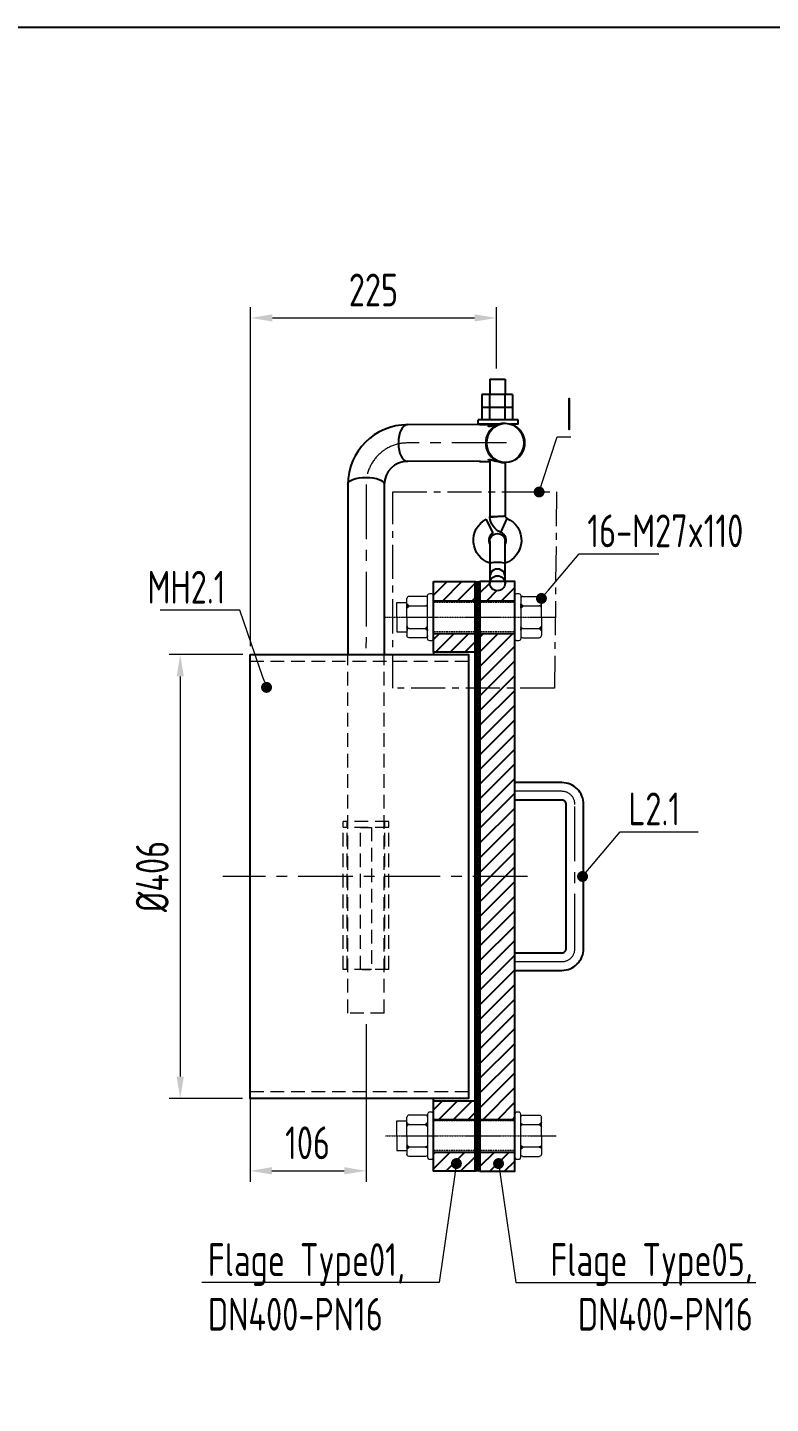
# Model space of a CAD drawing. Header units: millimetres. Extents: x -46397 to 283259, y -8690 to 23983.
# Drawn here: x 178312 to 178992, y 87 to 1347 of the extents above; entities that cross this region are included whole.
import ezdxf
from ezdxf import colors
from ezdxf.entities.mleader import LeaderData, LeaderLine
from ezdxf.math import Vec2, Vec3

# ---------------------------------------------------------------- set-up
doc = ezdxf.new("R2010")
doc.units = ezdxf.units.MM
for name, pattern in [('CENTER', [2, 1.25, -0.25, 0.25, -0.25]), ('CENTER2', [1.125, 0.75, -0.125, 0.125, -0.125]), ('HIDDEN', [0.375, 0.25, -0.125]), ('HIDDEN2', [0.1875, 0.125, -0.0625])]:
    doc.linetypes.add(name, pattern=pattern)
doc.layers.get('Defpoints').update_dxf_attribs({"lineweight": 0})
for name, color, linetype, lineweight in [('AM_8', 1, 'Continuous', 25), ('BOLTS', 7, 'Continuous', 9), ('Dtext', 255, 'Continuous', 20), ('DUONGDAM', 7, 'Continuous', 25), ('DUONGDIM', 253, 'Continuous', 15), ('Long_AM_Hidden', 4, 'HIDDEN', 9), ('Long_AM_Visible', 30, 'Continuous', 25), ('Long_Centerline', 1, 'CENTER', 9), ('Long_Dim', 3, 'Continuous', 9), ('mDƯỜNG CƠ BẢN', 255, 'Continuous', 25), ('ĐƯỜNG ĐẬM', 255, 'Continuous', 25)]:
    doc.layers.add(name, color=color, linetype=linetype, lineweight=lineweight)
doc.styles.add('Chu va so', font='arial.ttf')
doc.styles.add('GHI CHU 2', font='arial.ttf', dxfattribs={"width": 0.8, "height": 2.5})
doc.styles.add('GHI CHÚ 3', font='isocp_IV25.ttf', dxfattribs={"width": 0.8})
doc.styles.get("Standard").update_dxf_attribs({"font": 'isocp.shx', "width": 0.8})
doc.styles.add('TCVN', font='arial.ttf')
doc.dimstyles.new('Vuong_DIM', dxfattribs={"dimtxt": 2.5, "dimasz": 2.3, "dimexe": 1.25, "dimexo": 0, "dimtad": 1, "dimtoh": 1, "dimdec": 0, "dimdsep": 46, "dimtxsty": 'GHI CHÚ 3', "dimcen": 2.3, "dimclrd": 9, "dimclre": 9, "dimclrt": 2, "dimadec": 0, "dimazin": 0, "dimtm": 1e-09, "dimtfac": 1, "dimtdec": 0, "dimtofl": 0, "dimtmove": 1, "dimatfit": 3, "dimfxl": 1, "dimtfill": 1, "dimlwd": 9, "dimlwe": 9, "dimarcsym": 1})
pattern_1 = [(45, (-1698.276, -223.348), (-6.7351921, 6.7351921), [])]

# ---------------------------------------------------------------- blocks, each defined once
blk = doc.blocks.new('_Dot')
at = {"color": 0, "linetype": 'ByBlock', "lineweight": -2}
blk.add_line((-0.5, 0), (-1, 0), dxfattribs=at)
at = {"color": 0, "linetype": 'ByBlock', "const_width": 0.5}
blk.add_lwpolyline([(-0.25, 0, 1), (0.25, 0, 1)], format="xyb", close=True, dxfattribs=at)
blk = doc.blocks.new('*D1742')
at = {"layer": 'Defpoints', "color": 0, "transparency": 16777216}
for p in [(178519.1, 773.1, 12.1), (178451.8, 366.7), (178518.7, 366.7, 12.1)]:
    blk.add_point(p, dxfattribs=at)
at = {"layer": 'Long_Dim', "color": 9, "lineweight": 9, "transparency": 16777216}
for p, q in [((178509.1, 773.1), (178441.8, 773.1)), ((178451.8, 753.1), (178451.8, 386.7)), ((178508.7, 366.7), (178441.8, 366.7))]:
    blk.add_line(p, q, dxfattribs=at)
at = {"layer": 'Long_Dim', "color": 9, "transparency": 16777216}
for points in [[(178448.5, 753.1), (178455.1, 753.1), (178451.8, 773.1)], [(178448.5, 386.7), (178455.1, 386.7), (178451.8, 366.7)]]:
    blk.add_solid(points, dxfattribs=at)
at = {"layer": 'Long_Dim', "color": 2, "transparency": 16777216, "insert": (178426.2, 569.9), "char_height": 30, "attachment_point": 5, "rotation": 90, "style": 'GHI CHÚ 3', "bg_fill": 3, "box_fill_scale": 1.1, "bg_fill_color": 256, "bg_fill_true_color": 13158600, "bg_fill_transparency": 0}
blk.add_mtext('%%C406', dxfattribs=at)
blk = doc.blocks.new('*D1743')
at = {"layer": 'Defpoints', "color": 0, "transparency": 16777216}
for p in [(178741.4, 1081.5), (178741.4, 1025.3, 7.7), (178516.3, 771, -4.4)]:
    blk.add_point(p, dxfattribs=at)
at = {"layer": 'Long_Dim', "color": 9, "lineweight": 9, "transparency": 16777216}
for p, q in [((178516.3, 781), (178516.3, 1091.5)), ((178741.4, 1035.3), (178741.4, 1091.5)), ((178536.3, 1081.5), (178721.4, 1081.5))]:
    blk.add_line(p, q, dxfattribs=at)
at = {"layer": 'Long_Dim', "color": 9, "transparency": 16777216}
for points in [[(178536.3, 1084.8), (178536.3, 1078.2), (178516.3, 1081.5)], [(178721.4, 1084.8), (178721.4, 1078.2), (178741.4, 1081.5)]]:
    blk.add_solid(points, dxfattribs=at)
at = {"layer": 'Long_Dim', "color": 2, "transparency": 16777216, "insert": (178628.8, 1107.1), "char_height": 30, "attachment_point": 5, "style": 'GHI CHÚ 3', "bg_fill": 3, "box_fill_scale": 1.1, "bg_fill_color": 256, "bg_fill_true_color": 13158600, "bg_fill_transparency": 0}
blk.add_mtext('225', dxfattribs=at)
blk = doc.blocks.new('*D1740')
at = {"layer": 'Defpoints', "color": 0, "transparency": 16777216}
for p in [(178622, 444.8, -7.7), (178515.8, 389.8), (178622, 300.3)]:
    blk.add_point(p, dxfattribs=at)
at = {"layer": 'Long_Dim', "color": 9, "lineweight": 9, "transparency": 16777216}
for p, q in [((178622, 434.8), (178622, 290.3)), ((178515.8, 379.8), (178515.8, 290.3)), ((178535.8, 300.3), (178602, 300.3))]:
    blk.add_line(p, q, dxfattribs=at)
at = {"layer": 'Long_Dim', "color": 9, "transparency": 16777216}
for points in [[(178535.8, 303.7), (178535.8, 297), (178515.8, 300.3)], [(178602, 303.7), (178602, 297), (178622, 300.3)]]:
    blk.add_solid(points, dxfattribs=at)
at = {"layer": 'Long_Dim', "color": 2, "transparency": 16777216, "insert": (178568.4, 326), "char_height": 30, "attachment_point": 5, "style": 'GHI CHÚ 3', "bg_fill": 3, "box_fill_scale": 1.1, "bg_fill_color": 256, "bg_fill_true_color": 13158600, "bg_fill_transparency": 0}
blk.add_mtext('106', dxfattribs=at)
blk = doc.blocks.new('*U1810')
at = {"layer": 'BOLTS'}
h = blk.add_hatch(dxfattribs=at)
h.set_pattern_fill('ANSI31', color=8, scale=1.466667, angle=30, style=0)
h.set_pattern_definition([(195, (-4883.10436, -7734.33237), (-0.0474501583, 0.1770864014), [])])
edge = h.paths.add_edge_path()
edge.add_line((-7.64, 71.91), (-7.66, 71.91))
edge.add_ellipse((-9.09, 71.75), major_axis=(-1.01, -1.01), ratio=1, start_angle=141.13417, end_angle=215.08186)
edge.add_line((-8.84, 73.16), (-8.84, 73.19))
edge.add_line((-8.84, 73.19), (-6.42, 73.19))
edge.add_line((-6.42, 73.19), (-6.42, 73.17))
edge.add_ellipse((-6.22, 71.75), major_axis=(-1.01, -1.01), ratio=1, start_angle=232.99783, end_angle=308.86583)
h = blk.add_hatch(dxfattribs=at)
h.set_pattern_fill('ANSI31', color=8, scale=1.466667, angle=30, style=0)
h.set_pattern_definition([(345, (4883.10436, -7734.33237), (0.0474501583, 0.1770864014), [])])
edge = h.paths.add_edge_path()
edge.add_line((7.64, 71.91), (7.66, 71.91))
edge.add_ellipse((9.09, 71.75), major_axis=(1.01, -1.01), ratio=1, start_angle=144.91814, end_angle=218.86583, ccw=False)
edge.add_line((8.84, 73.16), (8.84, 73.19))
edge.add_line((8.84, 73.19), (6.42, 73.19))
edge.add_line((6.42, 73.19), (6.42, 73.17))
edge.add_ellipse((6.22, 71.75), major_axis=(1.01, -1.01), ratio=1, start_angle=51.13417, end_angle=127.00217, ccw=False)
h = blk.add_hatch(dxfattribs=at)
h.set_pattern_fill('ANSI31', color=8, scale=1.466667, angle=30, style=0)
h.set_pattern_definition([(165, (-4883.10436, 7866.70274), (-0.0474501583, -0.1770864014), [])])
edge = h.paths.add_edge_path()
edge.add_line((-7.64, 60.46), (-7.66, 60.46))
edge.add_ellipse((-9.09, 60.62), major_axis=(-1.01, -1.01), ratio=1, start_angle=54.91813, end_angle=128.86582, ccw=False)
edge.add_line((-8.84, 59.21), (-8.84, 59.19))
edge.add_line((-8.84, 59.19), (-6.42, 59.19))
edge.add_line((-6.42, 59.19), (-6.42, 59.2))
edge.add_ellipse((-6.22, 60.62), major_axis=(-1.01, -1.01), ratio=1, start_angle=321.13416, end_angle=397.00216, ccw=False)
h = blk.add_hatch(dxfattribs=at)
h.set_pattern_fill('ANSI31', color=8, scale=1.466667, angle=30, style=0)
h.set_pattern_definition([(15, (4883.10436, 7866.70274), (0.0474501583, -0.1770864014), [])])
edge = h.paths.add_edge_path()
edge.add_line((7.64, 60.46), (7.66, 60.46))
edge.add_ellipse((9.09, 60.62), major_axis=(1.01, -1.01), ratio=1, start_angle=231.13418, end_angle=305.08187)
edge.add_line((8.84, 59.21), (8.84, 59.19))
edge.add_line((8.84, 59.19), (6.42, 59.19))
edge.add_line((6.42, 59.19), (6.42, 59.2))
edge.add_ellipse((6.22, 60.62), major_axis=(1.01, -1.01), ratio=1, start_angle=-37.00216, end_angle=38.86584)
h = blk.add_hatch(dxfattribs=at)
h.set_pattern_fill('ANSI31', color=8, scale=1.466667, angle=30, style=0)
h.set_pattern_definition([(195, (-4883.10436, -7811.51756), (-0.0474501583, 0.1770864014), [])])
edge = h.paths.add_edge_path()
edge.add_line((-7.64, -5.28), (-7.66, -5.28))
edge.add_ellipse((-9.09, -5.43), major_axis=(-1.01, -1.01), ratio=1, start_angle=141.13417, end_angle=215.08186)
edge.add_line((-8.84, -4.02), (-8.84, -4))
edge.add_line((-8.84, -4), (-6.42, -4))
edge.add_line((-6.42, -4), (-6.42, -4.01))
edge.add_ellipse((-6.22, -5.43), major_axis=(-1.01, -1.01), ratio=1, start_angle=232.99783, end_angle=308.86583)
h = blk.add_hatch(dxfattribs=at)
h.set_pattern_fill('ANSI31', color=8, scale=1.466667, angle=30, style=0)
h.set_pattern_definition([(345, (4883.10436, -7811.51756), (0.0474501583, 0.1770864014), [])])
edge = h.paths.add_edge_path()
edge.add_line((7.64, -5.28), (7.66, -5.28))
edge.add_ellipse((9.09, -5.43), major_axis=(1.01, -1.01), ratio=1, start_angle=144.91814, end_angle=218.86583, ccw=False)
edge.add_line((8.84, -4.02), (8.84, -4))
edge.add_line((8.84, -4), (6.42, -4))
edge.add_line((6.42, -4), (6.42, -4.01))
edge.add_ellipse((6.22, -5.43), major_axis=(1.01, -1.01), ratio=1, start_angle=51.13417, end_angle=127.00217, ccw=False)
h = blk.add_hatch(dxfattribs=at)
h.set_pattern_fill('ANSI31', color=8, scale=1.466667, angle=30, style=0)
h.set_pattern_definition([(165, (-4883.10436, 7789.51756), (-0.0474501583, -0.1770864014), [])])
edge = h.paths.add_edge_path()
edge.add_line((-7.64, -16.72), (-7.66, -16.72))
edge.add_ellipse((-9.09, -16.57), major_axis=(-1.01, -1.01), ratio=1, start_angle=54.91813, end_angle=128.86582, ccw=False)
edge.add_line((-8.84, -17.98), (-8.84, -18))
edge.add_line((-8.84, -18), (-6.42, -18))
edge.add_line((-6.42, -18), (-6.42, -17.99))
edge.add_ellipse((-6.22, -16.57), major_axis=(-1.01, -1.01), ratio=1, start_angle=321.13416, end_angle=397.00216, ccw=False)
h = blk.add_hatch(dxfattribs=at)
h.set_pattern_fill('ANSI31', color=8, scale=1.466667, angle=30, style=0)
h.set_pattern_definition([(15, (4883.10436, 7789.51756), (0.0474501583, -0.1770864014), [])])
edge = h.paths.add_edge_path()
edge.add_line((7.64, -16.72), (7.66, -16.72))
edge.add_ellipse((9.09, -16.57), major_axis=(1.01, -1.01), ratio=1, start_angle=231.13418, end_angle=305.08187)
edge.add_line((8.84, -17.98), (8.84, -18))
edge.add_line((8.84, -18), (6.42, -18))
edge.add_line((6.42, -18), (6.42, -17.99))
edge.add_ellipse((6.22, -16.57), major_axis=(1.01, -1.01), ratio=1, start_angle=-37.00216, end_angle=38.86584)
at = {"layer": 'BOLTS', "color": 8, "linetype": 'CENTER2'}
blk.add_line((0, 87.81), (0, -27.95), dxfattribs=at)
at = {"layer": 'BOLTS', "color": 8}
for p, q in [((0, 73.19), (-12.57, 73.19)), ((-7.65, 71.75), (-7.65, 60.62)), ((0, 73.19), (12.57, 73.19)), ((7.65, 71.75), (7.65, 60.62)), ((-14, -5.43), (-14, -16.57)), ((-7.65, -5.43), (-7.65, -16.57)), ((7.65, -5.43), (7.65, -16.57)), ((14, -5.43), (14, -16.57)), ((0, -18), (-12.57, -18)), ((0, -18), (12.57, -18))]:
    blk.add_line(p, q, dxfattribs=at)
at = {"layer": 'BOLTS', "color": 3, "linetype": 'HIDDEN2'}
for p, q in [((-10, 0), (-10, 55.19)), ((10, 0), (10, 55.19))]:
    blk.add_line(p, q, dxfattribs=at)
at = {"layer": 'BOLTS', "color": 3}
for points in [[(0, 80.19), (-9.8, 80.19, 0.414214), (-10, 79.99), (-10, 73.19)], [(0, 80.19), (9.8, 80.19, -0.414214), (10, 79.99), (10, 73.19)]]:
    blk.add_lwpolyline(points, format="xyb", dxfattribs=at)
at = {"layer": 'BOLTS', "color": 8}
for points in [[(-12.57, 59.19, -0.414214), (-14, 60.62), (-14, 71.75, -0.414214), (-12.57, 73.19)], [(12.57, 59.19, 0.414214), (14, 60.62), (14, 71.75, 0.414214), (12.57, 73.19)]]:
    blk.add_lwpolyline(points, format="xyb", dxfattribs=at)
at = {"layer": 'BOLTS', "color": 3}
for points in [[(0, 55.19), (-14.57, 55.19, -0.414214), (-16, 56.62), (-16, 57.75, -0.414214), (-14.57, 59.19), (0, 59.19), (14.57, 59.19, -0.414214), (16, 57.75), (16, 56.62, -0.414214), (14.57, 55.19)], [(0, -4), (-14.57, -4, -0.414214), (-16, -2.57), (-16, -1.43, -0.414214), (-14.57, 0), (0, 0), (14.57, 0, -0.414214), (16, -1.43), (16, -2.57, -0.414214), (14.57, -4)]]:
    blk.add_lwpolyline(points, format="xyb", close=True, dxfattribs=at)
at = {"layer": 'BOLTS', "color": 8}
blk.add_lwpolyline([(-12.57, 59.19), (0, 59.19)], dxfattribs=at)
for centre, start, end in [((-9.09, 71.75), 360, 90), ((-9.09, 71.75), 360, 90), ((-6.22, 71.75), 90, 180), ((-6.22, 71.75), 90, 180), ((6.22, 71.75), 360, 90), ((6.22, 71.75), 360, 90), ((9.09, 71.75), 90, 180), ((9.09, 71.75), 90, 180), ((-9.09, 60.62), 270, 0), ((-6.22, 60.62), 180, 270), ((6.22, 60.62), 270, 0), ((9.09, 60.62), 180, 270), ((-12.57, -5.43), 90, 180), ((-9.09, -5.43), 360, 90), ((-9.09, -5.43), 360, 90), ((-6.22, -5.43), 90, 180), ((-6.22, -5.43), 90, 180), ((6.22, -5.43), 360, 90), ((6.22, -5.43), 360, 90), ((9.09, -5.43), 90, 180), ((9.09, -5.43), 90, 180), ((12.57, -5.43), 360, 90), ((-12.57, -16.57), 180, 270), ((-9.09, -16.57), 270, 0), ((-6.22, -16.57), 180, 270), ((6.22, -16.57), 270, 0), ((9.09, -16.57), 180, 270), ((12.57, -16.57), 270, 0)]:
    blk.add_arc(centre, 1.43, start, end, dxfattribs=at)
blk = doc.blocks.new('*U1706')
at = {"lineweight": 25}
for points in [[(0, 0), (5222.3, 0), (5222.3, 3420.9), (0, 3420.9)], [(0, 0), (3948.6, 0), (3948.6, 3420.9), (0, 3420.9)]]:
    blk.add_lwpolyline(points, close=True, dxfattribs=at)
at = {"layer": 'Dtext', "ltscale": 0.1}
for tag, p, height, style in [('REV_3', (3982.2, 1284.9), 22.7, 'TCVN'), ('FOR_APPROVAL3', (4209.7, 1283.3, -0.2), 27.3, 'TCVN'), ('REV_2', (3982.2, 1200), 22.7, 'TCVN'), ('FOR_APPROVAL2', (4209.7, 1198.4, -0.2), 27.3, 'TCVN'), ('REV_1', (3982.2, 1115.1), 22.7, 'TCVN'), ('FOR_APPROVAL1', (4209.7, 1113.5, -0.2), 27.3, 'TCVN'), ('NGUOI_VE', (4452, 1028.9, -0.2), 27.3, 'TCVN'), ('NGUOI_KIEM_2', (4693.2, 1028.9, -0.2), 27.3, 'TCVN'), ('NGUOI_DUYET', (4984.6, 1028.9, -0.2), 27.3, 'TCVN'), ('REV_0', (3982.2, 1030.1), 22.7, 'TCVN'), ('1.1_A4', (4999.2, 51.8, -0.2), 27.3, 'Chu va so'), ('A4_A4', (5090, 51.8, -0.2), 27.3, 'Chu va so'), ('REV.', (5164.8, 51.8, -0.2), 27.3, 'Chu va so')]:
    blk.add_attdef(tag, p, '', height=height, dxfattribs=dict(at, style=style))
for tag, p, height, style, width in [('NGAY_REV03', (4039.8, 1283.3, -0.2), 23.7, 'TCVN', 0.95), ('NGAY_REV02', (4039.8, 1198.4, -0.2), 23.7, 'TCVN', 0.95), ('NGAY_REV01', (4039.8, 1113.5, -0.2), 23.7, 'TCVN', 0.95), ('NGAY_REV0', (4039.8, 1028.5, -0.2), 23.7, 'TCVN', 0.95), ('DWD.NO', (4037.7, 22.1, -0.2), 36.4, 'Chu va so', 0.85)]:
    blk.add_attdef(tag, p, '', height=height, dxfattribs=dict(at, style=style, width=width))
at = {"layer": 'Dtext', "lineweight": 25, "ltscale": 0.1, "style": 'Chu va so'}
for tag, p, height in [('PROJECT_CODE', (4300.8, 427.6), 54.6), ('TITLE1', (4064.3, 326.1, -0.2), 36.4), ('TITLE2', (4064.3, 240.5, -0.2), 36.4), ('TITLE3', (4064.3, 155.6, -0.2), 36.4)]:
    blk.add_attdef(tag, p, '', height=height, dxfattribs=at)

msp = doc.modelspace()

# ---------------------------------------------------------------- linework, layer by layer
at = {"layer": 'Long_AM_Hidden', "ltscale": 50, "extrusion": (0, 1, 0)}
for p, q in [((178642.75, 620.18, 7.71), (178601.15, 620.18, 7.71)), ((178601.15, 615.18, 7.71), (178601.15, 620.18, 7.71)), ((178604.71, 615.18, 7.71), (178604.71, 620.18, 7.71)), ((178639.19, 615.18, 7.71), (178639.19, 620.18, 7.71)), ((178642.75, 615.18, 7.71), (178642.75, 620.18, 7.71)), ((178601.15, 484.8, 7.71), (178601.15, 615.18, 7.71)), ((178642.75, 614.8, 7.71), (178601.15, 614.8, 7.71)), ((178604.71, 484.8, 7.71), (178604.71, 615.18, 7.71)), ((178639.19, 484.8, 7.71), (178639.19, 615.18, 7.71)), ((178642.75, 484.8, 7.71), (178642.75, 615.18, 7.71)), ((178642.75, 484.8, 7.71), (178601.15, 484.8, 7.71)), ((178618.06, 484.8, 7.71), (178626.06, 484.8, 7.71))]:
    msp.add_line(p, q, dxfattribs=at)
at = {"layer": 'Long_AM_Hidden', "ltscale": 50, "elevation": 7.71}
msp.add_lwpolyline([(178617.06, 614.8), (178627.06, 614.8), (178627.06, 484.8), (178617.06, 484.8)], close=True, dxfattribs=at)
at = {"layer": 'Long_AM_Visible', "extrusion": (0, 1, 0)}
for p, q in [((178749.37, 1025.27, 7.71), (178749.37, 1011.37, 7.71)), ((178749.24, 1011.37, 7.71), (178749.24, 999.39, 7.71)), ((178756.26, 1011.37, 7.71), (178749.24, 1011.37, 7.71)), ((178756.26, 1011.37, 7.71), (178756.26, 999.71, 7.71)), ((178749.24, 999.71, 7.71), (178749.33, 999.71, 7.71)), ((178749.24, 999.39, 7.71), (178749.24, 999.39, 7.71)), ((178749.33, 999.71, 7.71), (178756.35, 999.71, 7.71)), ((178749.33, 988.06, 7.71), (178749.33, 999.71, 7.71)), ((178756.35, 988.06, 7.71), (178756.35, 999.71, 7.71)), ((178761.46, 984.27, 7.71), (178754.17, 984.27, 7.71)), ((178761.46, 984.27, 7.71), (178761.46, 988.06, 7.71)), ((178748.52, 948.96, 7.71), (178749.54, 948.96, 7.71)), ((178749.37, 948.96, 7.71), (178749.37, 900.17, 7.71)), ((178749.32, 856.06, 7.71), (178749.32, 877.04, 7.71)), ((178749.32, 844.53, 7.71), (178749.32, 856.06, 7.71)), ((178749.32, 838.49, 7.71), (178749.32, 844.53, 7.71))]:
    msp.add_line(p, q, dxfattribs=at)
at = {"layer": 'Long_AM_Visible', "elevation": 7.71}
msp.add_lwpolyline([(178683.82, 364.41), (178721.82, 364.41), (178721.82, 299.98), (178683.82, 299.98)], close=True, dxfattribs=at)
at = {"layer": 'Long_AM_Visible', "extrusion": (2.22045e-16, 0, -1)}
msp.add_arc((-178742.32, 877.76, -7.71), 22, 113.57667, 251.447, dxfattribs=at)
at = {"layer": 'Long_AM_Visible'}
msp.add_arc((178752.32, 900.67, 7.71), 3, 189.49248, 246.42658, dxfattribs=at)
msp.add_ellipse((178751.52, 966.96, 7.71), major_axis=(0, 17), ratio=0.9396926, start_param=-2.6989791, end_param=-0.4425364, dxfattribs=at)
at = {"layer": 'Long_Centerline', "ltscale": 40}
msp.add_line((178769.87, 569.91, 7.71), (178490.96, 569.91, 7.71), dxfattribs=at)
at = {"layer": 'mDƯỜNG CƠ BẢN', "extrusion": (0, 1, 0)}
for p, q in [((178758.32, 299.98, 7.71), (178758.32, 839.98)), ((178726.32, 299.98, 7.71), (178748.32, 299.98, 7.71))]:
    msp.add_line(p, q, dxfattribs=at)

# ---------------------------------------------------------------- leaders
at = {"color": 3, "ltscale": 5}
ml = msp.add_multileader_mtext('Standard', dxfattribs=at)
ml.set_content('{\\fArial|b0|i0|c0|p34;Khoan lỗ %%C10 cho cùm ống DN200 (theo thực tế)}', color=3)
ml.set_leader_properties(lineweight=9)
ml.set_arrow_properties(name='DOT')
ml.build(insert=Vec2(0, 0))
ml.multileader.update_dxf_attribs({"has_dogleg": 0, "text_left_attachment_type": 5, "text_right_attachment_type": 6, "dogleg_length": 0.1, "arrow_head_size": 17.4, "scale": 300})
ctx = ml.context
ctx.base_point, ctx.scale, ctx.char_height, ctx.arrow_head_size, ctx.landing_gap_size, ctx.plane_origin = Vec3(148509.96, 665.28), 300, 24, 17.4, 18, Vec3(149312.43, -378.76)
ctx.left_attachment, ctx.right_attachment = 5, 6
notes = []
notes.append((ctx, [(0, (1, 1, 0), (148878.33, 716.29), (-1, 0), 30, [(0, [(149054.42, 441.35)], 0, [])])]))
ctx.mtext.insert, ctx.mtext.width, ctx.mtext.flow_direction = Vec3(148527.96, 747.35), 309.9931, 5
ml = msp.add_multileader_mtext('Standard', dxfattribs=at)
ml.set_content('{\\fArial|b0|i0|c0|p34;Khoan lỗ %%C10 cho cùm ống DN100 (theo thực tế)}', color=3)
ml.set_leader_properties(lineweight=9)
ml.set_arrow_properties(name='DOT')
ml.build(insert=Vec2(0, 0))
ml.multileader.update_dxf_attribs({"has_dogleg": 0, "text_left_attachment_type": 5, "text_right_attachment_type": 6, "dogleg_length": 0.1, "arrow_head_size": 17.4, "scale": 300})
ctx = ml.context
ctx.base_point, ctx.scale, ctx.char_height, ctx.arrow_head_size, ctx.landing_gap_size, ctx.plane_origin = Vec3(149602.55, 578.05), 300, 24, 17.4, 18, Vec3(149253.66, -389.59)
ctx.left_attachment, ctx.right_attachment = 5, 6
notes.append((ctx, [(0, (1, 1, 0), (149572.55, 578.05), (1, 0), 30, [(0, [(149511.66, 430.53)], 0, [])])]))
ctx.mtext.insert, ctx.mtext.width, ctx.mtext.flow_direction = Vec3(149620.55, 660.13), 306.4046, 5
for ctx, leaders in notes:
    for number, flags, end, landing, length, lines in leaders:
        leader = LeaderData()
        leader.index, (leader.has_last_leader_line, leader.has_dogleg_vector, leader.attachment_direction) = number, flags
        leader.last_leader_point, leader.dogleg_vector, leader.dogleg_length = Vec3(end), Vec3(landing), length
        for number, points, colour, breaks in lines:
            line = LeaderLine()
            line.index, line.vertices, line.color, line.breaks = number, Vec3.list(points), colors.encode_raw_color(colour), breaks
            leader.lines.append(line)
        ctx.leaders.append(leader)

# ---------------------------------------------------------------- next in the draw order: dimensions: what is measured, and where the dimension line sits
at = {"layer": 'Long_Dim'}
dim = msp.add_linear_dim(base=(178451.81, 366.71, 3.35), p1=(178519.07, 773.11, 15.42), p2=(178518.72, 366.71, 15.42), angle=90, text='%%C<>', dimstyle='Vuong_DIM', override={"dimtxt": 30, "dimasz": 20, "dimexe": 10, "dimexo": 10, "dimgap": 10}, dxfattribs=at)
dim.commit()
dim.dimension.update_dxf_attribs({"geometry": '*D1742', "text_midpoint": (178426.17, 569.91, 3.35)})

# ---------------------------------------------------------------- next in the draw order: dimensions: what is measured, and where the dimension line sits
dim = msp.add_linear_dim(base=(178741.37, 1081.49), p1=(178516.32, 770.98, -4.36), p2=(178741.37, 1025.27, 7.71), dimstyle='Vuong_DIM', override={"dimtxt": 30, "dimasz": 20, "dimexe": 10, "dimexo": 10, "dimgap": 10}, dxfattribs=at)
dim.commit()
dim.dimension.update_dxf_attribs({"geometry": '*D1743', "text_midpoint": (178628.85, 1107.08)})
dim = msp.add_linear_dim(base=(178621.95, 300.35, 15.42), p1=(178515.82, 389.85, 15.42), p2=(178621.95, 444.82, 7.71), dimstyle='Vuong_DIM', override={"dimtxt": 30, "dimasz": 20, "dimexe": 10, "dimexo": 10, "dimgap": 10}, dxfattribs=at)
dim.commit()
dim.dimension.update_dxf_attribs({"geometry": '*D1740', "text_midpoint": (178568.44, 300.35, 15.42), "dimtype": 160})

# ---------------------------------------------------------------- next in the draw order: linework, layer by layer
at = {"layer": 'Long_AM_Hidden', "ltscale": 50, "extrusion": (0, 1, 0)}
for p, q in [((178605.25, 444.82, 7.71), (178605.25, 773.11, 15.42)), ((178638.65, 444.82, 7.71), (178638.65, 773.11, 15.42)), ((178638.65, 444.82, 7.71), (178605.25, 444.82, 7.71))]:
    msp.add_line(p, q, dxfattribs=at)
at = {"layer": 'Long_AM_Hidden', "ltscale": 50, "elevation": 15.42}
msp.add_lwpolyline([(178515.82, 767.11), (178715.82, 767.11), (178715.82, 372.71), (178515.82, 372.71)], close=True, dxfattribs=at)
at = {"layer": 'Long_AM_Visible', "extrusion": (0, 1, 0)}
for p, q in [((178735.37, 1025.27, 7.71), (178749.37, 1025.27, 7.71)), ((178735.37, 1025.27, 7.71), (178735.37, 1011.37, 7.71)), ((178728.18, 1011.37, 7.71), (178728.18, 999.39, 7.71)), ((178735.2, 1011.37, 7.71), (178728.18, 1011.37, 7.71)), ((178735.2, 1011.37, 7.71), (178735.2, 999.39, 7.71)), ((178749.24, 1011.37, 7.71), (178735.2, 1011.37, 7.71)), ((178735.2, 999.39, 7.71), (178728.18, 999.39, 7.71)), ((178728.27, 988.06, 7.71), (178728.27, 999.39, 7.71)), ((178749.24, 999.39, 7.71), (178735.2, 999.39, 7.71)), ((178735.29, 988.06, 7.71), (178735.29, 999.39, 7.71)), ((178761.46, 988.06, 7.71), (178724.63, 988.06, 7.71)), ((178724.63, 984.27, 7.71), (178724.63, 988.06, 7.71)), ((178744.92, 984.27, 7.71), (178724.63, 984.27, 7.71)), ((178725.88, 983.96, 7.71), (178735.37, 983.96, 7.71)), ((178735.37, 984.27, 7.71), (178735.37, 982.02, 7.71)), ((178725.88, 949.96, 7.71), (178735.37, 949.96, 7.71)), ((178735.37, 951.89, 7.71), (178735.37, 899.44, 7.71)), ((178738.53, 884.8, 7.71), (178731.9, 897.13, 7.71)), ((178742.37, 899.76, 7.71), (178735.37, 899.44, 7.71)), ((178735.4, 899.13, 7.71), (178735.37, 899.44, 7.71)), ((178735.4, 899.13, 7.71), (178742.37, 899.76, 7.71)), ((178745.52, 885.09, 7.71), (178751.12, 897.92, 7.71)), ((178735.32, 877.04, 7.71), (178735.32, 856.06, 7.71)), ((178735.32, 856.06, 7.71), (178735.32, 844.53, 7.71)), ((178735.32, 844.53, 7.71), (178735.32, 838.49, 7.71))]:
    msp.add_line(p, q, dxfattribs=at)
at = {"layer": 'Long_AM_Visible'}
for points in [[(178726.92, 983.96), (178660.04, 983.66, 0.4140522), (178605.34, 928.99), (178605.25, 773.12)], [(178726.93, 949.96), (178660.04, 950.26, 0.4140522), (178638.74, 928.97), (178638.65, 773.11)]]:
    msp.add_lwpolyline(points, format="xyb", dxfattribs=at)
for points, elevation in [([(178683.82, 839.98), (178721.82, 839.98), (178721.82, 775.41), (178683.82, 775.41)], 15.42), ([(178726.32, 299.98), (178758.32, 299.98), (178758.32, 839.98), (178726.32, 839.98)], 7.71), ([(178515.82, 773.11), (178715.82, 773.11), (178715.82, 366.71), (178515.82, 366.71)], 15.42)]:
    msp.add_lwpolyline(points, close=True, dxfattribs=dict(at, elevation=elevation))
at = {"layer": 'Long_AM_Visible', "extrusion": (2.22045e-16, 0, -1)}
for centre, radius, start, end in [((-178742.32, 877.76, -7.71), 22, 288.553, 61.71662), ((-178752.32, 900.67, -7.71), 17, 293.57342, 354.80669), ((-178742.32, 877.04, -7.71), 7, 0, 180)]:
    msp.add_arc(centre, radius, start, end, dxfattribs=at)
at = {"layer": 'Long_AM_Visible'}
for start, end in [(118.28338, 208.95502), (331.04498, 66.41766)]:
    msp.add_arc((178742.32, 877.76, 7.71), 8, start, end, dxfattribs=at)
for centre, major_axis, ratio, start_param, end_param in [((178660.04, 966.96), (-0.02, 17), 0.4931358, -0.0013178, 3.1402495), ((178729.56, 966.96, 7.71), (0, 17), 0.000006, 0, 0.0000254), ((178748.52, 966.96, 7.71), (0, 18), 0.9396926, 0, 3.1415927), ((178749.54, 966.96, 7.71), (0, -18), 0.9396926, -4.7123636, 1.5708217), ((178622.04, 928.98), (17, 0.02), 0.3586949, -0.0013178, 3.1402495), ((178742.32, 856.06, 7.71), (7, 0), 0.2229965, 0, 3.1415927), ((178742.32, 844.53, 7.71), (7, 0), 0.9917554, 0, 3.1415927), ((178742.32, 838.49, 7.71), (-7, 0), 0.9719242, -4.712389, 1.5707963)]:
    msp.add_ellipse(centre, major_axis=major_axis, ratio=ratio, start_param=start_param, end_param=end_param, dxfattribs=at)
for points, knots in [([(178734.76, 981.96, 7.71), (178734.59, 981.96, 7.71), (178734.46, 981.98, 7.71), (178734.29, 982.09, 7.71), (178734.27, 982.17, 7.71), (178734.32, 982.37, 7.71), (178734.39, 982.49, 7.71), (178734.65, 982.74, 7.71), (178734.82, 982.86, 7.71), (178735.13, 983.05, 7.71), (178735.24, 983.11, 7.71), (178735.37, 983.17, 7.71)], [0, 0, 0, 0, 1.5351681, 1.5351681, 3.0703362, 3.0703362, 4.6055043, 4.6055043, 6.1406724, 6.1406724, 6.8743311, 6.8743311, 6.8743311, 6.8743311]), ([(178742.45, 983.76, 7.71), (178742.27, 983.74, 7.71), (178742.09, 983.71, 7.71), (178741.38, 983.58, 7.71), (178740.85, 983.48, 7.71), (178739.84, 983.24, 7.71), (178739.35, 983.11, 7.71), (178738.45, 982.86, 7.71), (178738, 982.74, 7.71), (178737.16, 982.49, 7.71), (178736.76, 982.37, 7.71), (178736.04, 982.17, 7.71), (178735.72, 982.09, 7.71), (178735.17, 981.98, 7.71), (178734.94, 981.96, 7.71), (178734.76, 981.96, 7.71)], [39.3475369, 39.3475369, 39.3475369, 39.3475369, 39.8698372, 39.8698372, 41.4018225, 41.4018225, 42.9338077, 42.9338077, 44.4689741, 44.4689741, 46.0041404, 46.0041404, 47.5393067, 47.5393067, 49.074473, 49.074473, 49.074473, 49.074473]), ([(178735.37, 950.75, 7.71), (178735.24, 950.81, 7.71), (178735.13, 950.87, 7.71), (178734.82, 951.05, 7.71), (178734.65, 951.18, 7.71), (178734.39, 951.43, 7.71), (178734.32, 951.54, 7.71), (178734.27, 951.74, 7.71), (178734.29, 951.82, 7.71), (178734.46, 951.93, 7.71), (178734.59, 951.96, 7.71), (178734.76, 951.96, 7.71)], [42.1999839, 42.1999839, 42.1999839, 42.1999839, 42.9338152, 42.9338152, 44.4689796, 44.4689796, 46.0041441, 46.0041441, 47.5393086, 47.5393086, 49.074473, 49.074473, 49.074473, 49.074473]), ([(178734.76, 951.96, 7.71), (178734.94, 951.96, 7.71), (178735.17, 951.93, 7.71), (178735.72, 951.82, 7.71), (178736.04, 951.74, 7.71), (178736.76, 951.54, 7.71), (178737.16, 951.43, 7.71), (178738, 951.18, 7.71), (178738.45, 951.05, 7.71), (178739.35, 950.8, 7.71), (178739.84, 950.68, 7.71), (178740.85, 950.44, 7.71), (178741.38, 950.33, 7.71), (178742.09, 950.21, 7.71), (178742.27, 950.18, 7.71), (178742.45, 950.15, 7.71)], [0, 0, 0, 0, 1.53517, 1.53517, 3.0703399, 3.0703399, 4.6055099, 4.6055099, 6.1406799, 6.1406799, 7.6726674, 7.6726674, 9.204655, 9.204655, 9.7254979, 9.7254979, 9.7254979, 9.7254979]), ([(178742.37, 899.76, 7.71), (178742.38, 899.76, 7.71), (178742.4, 899.76, 7.71), (178743.27, 899.8, 7.71), (178744.11, 899.84, 7.71), (178745.69, 899.93, 7.71), (178746.41, 899.97, 7.71), (178747.69, 900.05, 7.71), (178748.23, 900.09, 7.71), (178748.93, 900.14, 7.71), (178749.15, 900.15, 7.71), (178749.31, 900.17, 7.71), (178749.34, 900.17, 7.71), (178749.36, 900.17, 7.71), (178749.37, 900.17, 7.71), (178749.37, 900.17, 7.71)], [-0.0549751, -0.0549751, -0.0549751, -0.0549751, 0, 0, 2.5544712, 2.5544712, 5.0779844, 5.0779844, 7.7250022, 7.7250022, 9.7792625, 9.7792625, 10.6317615, 10.6317615, 10.97503, 10.97503, 10.97503, 10.97503])]:
    msp.add_open_spline(points, degree=3, knots=knots, dxfattribs=at)
at = {"layer": 'Long_Centerline', "ltscale": 40}
msp.add_lwpolyline([(178750.59, 966.96), (178660.04, 966.96, 0.4140522), (178622.04, 928.98), (178621.95, 770.98)], format="xyb", dxfattribs=at)
at = {"layer": 'Long_Centerline', "color": 6, "ltscale": 25, "elevation": 15.42}
msp.add_lwpolyline([(178646.47, 922.11), (178796.57, 922.11), (178794.57, 742.54), (178646.47, 742.54)], close=True, dxfattribs=at)
at = {"layer": 'mDƯỜNG CƠ BẢN', "extrusion": (0, 1, 0)}
msp.add_line((178693.82, 839.98), (178721.82, 839.98), dxfattribs=at)
at = {"layer": 'ĐƯỜNG ĐẬM', "ltscale": 100, "extrusion": (0, 1, 0)}
msp.add_line((178721.82, 299.98, 7.71), (178721.82, 839.98), dxfattribs=at)

# ---------------------------------------------------------------- next in the draw order: block references
at = {"layer": 'mDƯỜNG CƠ BẢN', "color": 251, "lineweight": 0, "xscale": 1.35, "yscale": 1.35, "zscale": 1.35, "rotation": 89.99999999999999}
msp.add_blockref('*U1810', (178758.32, 807.47, 7.71), dxfattribs=at)

# ---------------------------------------------------------------- next in the draw order: block references
at = {"xscale": 0.9320101847508909, "yscale": 0.9320101847508909, "zscale": 0.9320101847508909}
msp.add_blockref('*U1706', (177118.9, -1840.8), dxfattribs=at)

# ---------------------------------------------------------------- next in the draw order: hatches: boundary and pattern name
at = {"layer": 'AM_8'}
h = msp.add_hatch(dxfattribs=at)
h.set_pattern_fill('ANSI31', color=256, scale=3, style=0)
h.set_pattern_definition(pattern_1)
h.paths.add_polyline_path([(178721.82, 839.98), (178683.82, 839.98), (178683.82, 827.14), (178683.82, 822.47), (178721.82, 822.47)])
h = msp.add_hatch(dxfattribs=at)
h.set_pattern_fill('NET', color=256, scale=0.5, angle=45, style=0)
h.set_pattern_definition([(45, (-2058.702, -117.5396), (-1.122532015, 1.122532015), []), (135, (-2058.702, -117.5396), (-1.122532015, -1.122532015), [])])
h.paths.add_polyline_path([(178726.32, 299.98), (178726.32, 839.98), (178721.82, 839.98), (178721.82, 299.98)])
h = msp.add_hatch(dxfattribs=at)
h.set_pattern_fill('ANSI31', color=256, scale=3, style=0)
h.set_pattern_definition(pattern_1)
edge = h.paths.add_edge_path()
edge.add_line((178735.32, 839.98), (178726.32, 839.98))
edge.add_line((178726.32, 839.98), (178726.32, 822.47))
edge.add_line((178726.32, 822.47), (178758.32, 822.47))
edge.add_line((178758.32, 822.47), (178758.32, 827.14))
edge.add_line((178758.32, 827.14), (178758.32, 839.98))
edge.add_line((178758.32, 839.98), (178749.32, 839.98))
edge.add_line((178749.32, 839.98), (178749.32, 838.49))
edge.add_ellipse((178742.32, 838.49), major_axis=(7, 0), ratio=0.9719242, start_angle=180, end_angle=360)
edge.add_line((178735.32, 838.49), (178735.32, 839.98))
h = msp.add_hatch(dxfattribs=at)
h.set_pattern_fill('ANSI31', color=256, scale=3, style=0)
h.set_pattern_definition(pattern_1)
h.paths.add_polyline_path([(178683.82, 787.81), (178683.82, 775.41), (178721.82, 775.41), (178721.82, 792.47), (178683.82, 792.47)])
h = msp.add_hatch(dxfattribs=at)
h.set_pattern_fill('ANSI31', color=256, scale=3, style=0)
h.set_pattern_definition(pattern_1)
h.paths.add_polyline_path([(178758.32, 787.81), (178758.32, 792.47), (178726.32, 792.47), (178726.32, 347.49), (178758.32, 347.49), (178758.32, 760.23)])
h = msp.add_hatch(dxfattribs=at)
h.set_pattern_fill('ANSI31', color=256, scale=3, style=0)
h.set_pattern_definition(pattern_1)
h.paths.add_polyline_path([(178721.82, 364.41), (178683.82, 364.41), (178683.82, 352.16), (178683.82, 347.49), (178721.82, 347.49)])
h = msp.add_hatch(dxfattribs=at)
h.set_pattern_fill('ANSI31', color=256, scale=3, style=0)
h.set_pattern_definition(pattern_1)
h.paths.add_polyline_path([(178721.82, 317.49), (178683.82, 317.49), (178683.82, 312.83), (178683.82, 299.98), (178721.82, 299.98)])
h = msp.add_hatch(dxfattribs=at)
h.set_pattern_fill('ANSI31', color=256, scale=3, style=0)
h.set_pattern_definition(pattern_1)
h.paths.add_polyline_path([(178758.32, 312.83), (178758.32, 317.49), (178726.32, 317.49), (178726.32, 299.98), (178758.32, 299.98), (178758.32, 307.88)])

# ---------------------------------------------------------------- next in the draw order: linework, layer by layer
at = {"layer": 'DUONGDAM', "ltscale": 20}
msp.add_line((178683.82, 364.41, 7.71), (178683.82, 366.71, 15.42), dxfattribs=at)
at = {"layer": 'DUONGDIM', "elevation": 7.71}
msp.add_lwpolyline([(178721.82, 839.98), (178726.32, 839.98), (178726.32, 299.98), (178721.82, 299.98)], close=True, dxfattribs=at)
at = {"layer": 'Long_AM_Visible'}
for p, q in [((178683.82, 822.47, 7.71), (178758.32, 822.47, 7.71)), ((178683.82, 792.47, 7.71), (178758.32, 792.47, 7.71)), ((178683.82, 775.41, 15.42), (178683.82, 773.11, 15.42)), ((178683.82, 347.49, 7.71), (178758.32, 347.49, 7.71)), ((178683.82, 317.49, 7.71), (178758.32, 317.49, 7.71))]:
    msp.add_line(p, q, dxfattribs=at)
at = {"layer": 'Long_AM_Visible', "elevation": 2.74}
for points in [[(178758.32, 483.92), (178801.32, 483.92, 0.4142136), (178821.32, 503.92), (178821.32, 635.92, 0.4142136), (178801.32, 655.92), (178758.32, 655.92)], [(178758.32, 499.92), (178801.32, 499.92, 0.4142136), (178805.32, 503.92), (178805.32, 635.92, 0.4142136), (178801.32, 639.92), (178758.32, 639.92)]]:
    msp.add_lwpolyline(points, format="xyb", dxfattribs=at)
at = {"layer": 'Long_Centerline', "ltscale": 40, "elevation": 2.74}
msp.add_lwpolyline([(178758.32, 491.92), (178801.32, 491.92, 0.4142136), (178813.32, 503.92), (178813.32, 635.92, 0.4142136), (178801.32, 647.92), (178758.32, 647.92)], format="xyb", dxfattribs=at)

# ---------------------------------------------------------------- next in the draw order: block references
at = {"layer": 'mDƯỜNG CƠ BẢN', "color": 251, "lineweight": 0, "xscale": -1.35, "yscale": 1.35, "zscale": 1.35, "rotation": 90}
msp.add_blockref('*U1810', (178758.32, 332.49, 7.71), dxfattribs=at)

# ---------------------------------------------------------------- next in the draw order: leaders
ml = msp.add_multileader_mtext('Standard')
ml.set_content('{\\fISOCP_IV25|b0|i0|c0|p2;I}', color=256, style='GHI CHU 2')
ml.set_leader_properties(color=3, lineweight=9)
ml.set_arrow_properties(name='DOT')
ml.build(insert=Vec2(0, 0))
ml.multileader.update_dxf_attribs({"text_left_attachment_type": 6, "text_right_attachment_type": 6, "dogleg_length": 0.36, "arrow_head_size": 10})
ctx = ml.context
ctx.base_point, ctx.char_height, ctx.arrow_head_size, ctx.landing_gap_size, ctx.plane_origin = Vec3(178804.5, 972.52, 15.42), 30, 10, 0.0675, Vec3(178417.05, 4475.51, 15.42)
ctx.left_attachment, ctx.right_attachment = 6, 6
notes = []
notes.append((ctx, [(1, (1, 1, 0), (178797.13, 972.52, 15.42), (1, 0), 7.37, [(1, [(178780.54, 922.11, 15.42)], 0, [])])]))
ctx.mtext.insert, ctx.mtext.width, ctx.mtext.line_spacing_style, ctx.mtext.flow_direction = Vec3(178804.57, 1008.52, 15.42), 4.9331, 2, 5
ml = msp.add_multileader_mtext('Standard')
ml.set_content('{\\fISOCP_IV25|b0|i0|c0|p2;16-M27x110}', color=256, style='GHI CHU 2')
ml.set_leader_properties(color=3, lineweight=9)
ml.set_arrow_properties(name='DOT')
ml.build(insert=Vec2(0, 0))
ml.multileader.update_dxf_attribs({"text_left_attachment_type": 6, "text_right_attachment_type": 6, "dogleg_length": 0.36, "arrow_head_size": 10})
ctx = ml.context
ctx.base_point, ctx.char_height, ctx.arrow_head_size, ctx.landing_gap_size, ctx.plane_origin = Vec3(178824.58, 865.48, 7.71), 30, 10, 0.0675, Vec3(178451.03, 4360.41, 7.71)
ctx.left_attachment, ctx.right_attachment = 6, 6
notes.append((ctx, [(1, (1, 1, 0), (178817.21, 865.48, 7.71), (1, 0), 7.37, [(1, [(178782.65, 824.57, 7.71)], 0, [])])]))
ctx.mtext.insert, ctx.mtext.width, ctx.mtext.line_spacing_style, ctx.mtext.flow_direction = Vec3(178824.65, 901.48, 7.71), 64.8621, 2, 5
ml = msp.add_multileader_mtext('Standard')
ml.set_content('{\\fISOCP_IV25|b0|i0|c0|p2;MH2.1}', color=256, style='GHI CHU 2')
ml.set_leader_properties(color=3, lineweight=9)
ml.set_arrow_properties(name='DOT')
ml.build(insert=Vec2(0, 0))
ml.multileader.update_dxf_attribs({"text_left_attachment_type": 6, "text_right_attachment_type": 6, "dogleg_length": 0.36, "arrow_head_size": 10})
ctx = ml.context
ctx.base_point, ctx.char_height, ctx.arrow_head_size, ctx.landing_gap_size, ctx.plane_origin = Vec3(178421.67, 813.86), 30, 10, 0.0675, Vec3(178063.84, 4308.8)
ctx.left_attachment, ctx.right_attachment = 6, 6
notes.append((ctx, [(0, (1, 1, 0), (178506.51, 813.86), (-1, 0), 7.37, [(1, [(178530.85, 743.1)], 0, [])])]))
ctx.mtext.insert, ctx.mtext.width, ctx.mtext.line_spacing_style, ctx.mtext.flow_direction = Vec3(178421.74, 849.86), 64.8621, 2, 5
ml = msp.add_multileader_mtext('Standard')
ml.set_content('{\\fISOCP_IV25|b0|i0|c0|p2;L2.1}', color=256, style='GHI CHU 2')
ml.set_leader_properties(color=3, lineweight=9)
ml.set_arrow_properties(name='DOT')
ml.build(insert=Vec2(0, 0))
ml.multileader.update_dxf_attribs({"text_left_attachment_type": 6, "text_right_attachment_type": 6, "dogleg_length": 0.36, "arrow_head_size": 10})
ctx = ml.context
ctx.base_point, ctx.char_height, ctx.arrow_head_size, ctx.landing_gap_size, ctx.plane_origin = Vec3(178862.25, 610.83), 30, 10, 0.0675, Vec3(178488.7, 4105.77)
ctx.left_attachment, ctx.right_attachment = 6, 6
notes.append((ctx, [(1, (1, 1, 0), (178854.88, 610.83), (1, 0), 7.37, [(1, [(178820.32, 569.92)], 0, [])])]))
ctx.mtext.insert, ctx.mtext.width, ctx.mtext.line_spacing_style, ctx.mtext.flow_direction = Vec3(178862.32, 646.83), 64.8621, 2, 5
ml = msp.add_multileader_mtext('Standard')
ml.set_content('{\\fISOCP_IV25|b0|i0|c0|p2;Flage Type01,\\PDN400-PN16}', color=256, style='GHI CHU 2')
ml.set_leader_properties(color=3, lineweight=9)
ml.set_arrow_properties(name='DOT')
ml.build(insert=Vec2(0, 0))
ml.multileader.update_dxf_attribs({"text_left_attachment_type": 6, "text_right_attachment_type": 6, "dogleg_length": 0.36, "arrow_head_size": 10})
ctx = ml.context
ctx.base_point, ctx.char_height, ctx.arrow_head_size, ctx.landing_gap_size, ctx.plane_origin = Vec3(178477.05, 198), 30, 10, 0.0675, Vec3(178119.21, 3692.94)
ctx.left_attachment, ctx.right_attachment = 6, 6
notes.append((ctx, [(0, (1, 1, 0), (178688.93, 198), (-1, 0), 7.37, [(1, [(178704.77, 306.98)], 0, [])])]))
ctx.mtext.insert, ctx.mtext.width, ctx.mtext.line_spacing_style, ctx.mtext.flow_direction = Vec3(178477.12, 234), 207.8858, 2, 5
ml = msp.add_multileader_mtext('Standard')
ml.set_content('{\\fISOCP_IV25|b0|i0|c0|p2;Flage Type05,\\PDN400-PN16}', color=256, style='GHI CHU 2')
ml.set_leader_properties(color=3, lineweight=9)
ml.set_arrow_properties(name='DOT')
ml.build(insert=Vec2(0, 0))
ml.multileader.update_dxf_attribs({"text_left_attachment_type": 6, "text_right_attachment_type": 6, "dogleg_length": 0.36, "arrow_head_size": 10})
ctx = ml.context
ctx.base_point, ctx.char_height, ctx.arrow_head_size, ctx.landing_gap_size, ctx.plane_origin = Vec3(178766.59, 198), 30, 10, 0.0675, Vec3(179328.94, 3692.94)
ctx.left_attachment, ctx.right_attachment, ctx.text_align_type = 6, 6, 2
notes.append((ctx, [(0, (1, 1, 0), (178759.22, 198), (1, 0), 7.37, [(1, [(178743.38, 306.98)], 0, [])])]))
ctx.mtext.insert, ctx.mtext.width, ctx.mtext.alignment, ctx.mtext.line_spacing_style, ctx.mtext.flow_direction = Vec3(178976.27, 234), 213.1225, 3, 2, 5
for ctx, leaders in notes:
    for number, flags, end, landing, length, lines in leaders:
        leader = LeaderData()
        leader.index, (leader.has_last_leader_line, leader.has_dogleg_vector, leader.attachment_direction) = number, flags
        leader.last_leader_point, leader.dogleg_vector, leader.dogleg_length = Vec3(end), Vec3(landing), length
        for number, points, colour, breaks in lines:
            line = LeaderLine()
            line.index, line.vertices, line.color, line.breaks = number, Vec3.list(points), colors.encode_raw_color(colour), breaks
            leader.lines.append(line)
        ctx.leaders.append(leader)

doc.saveas('drawing.dxf')
